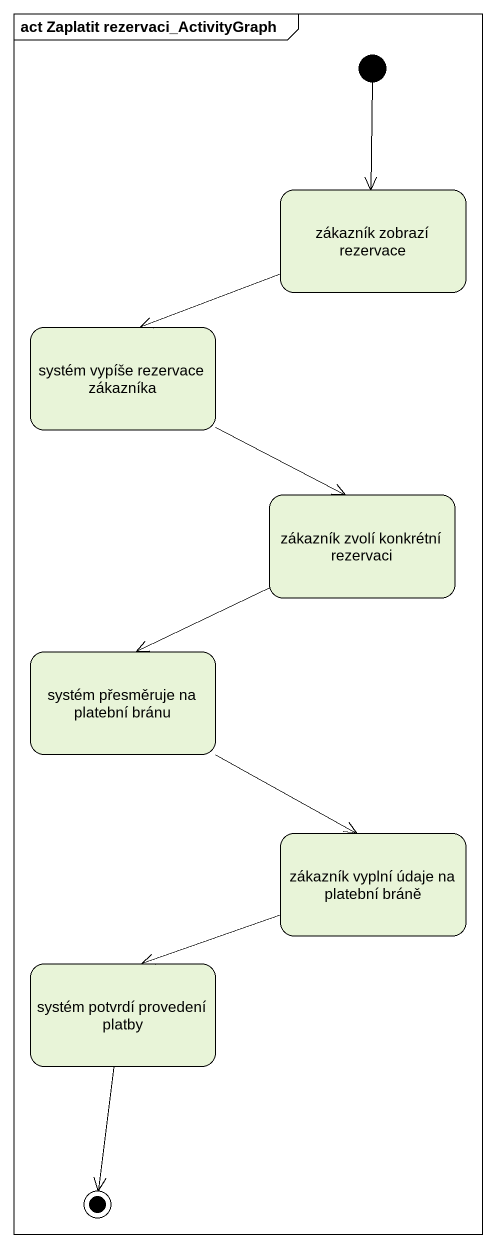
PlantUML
@startuml
mainframe act Zaplatit rezervaci_ActivityGraph
hide empty description
state "zákazník zobrazí rezervace" as zákazník_zobrazí_rezervace
state "systém vypíše rezervace zákazníka" as systém_vypíše_rezervace
state "zákazník zvolí konkrétní rezervaci" as zákazník_zvolí_konkrétní
state "systém přesměruje na platební bránu" as systém_přesměruje_na
state "zákazník vyplní údaje na platební bráně" as zákazník_vyplní_údaje_na
state "systém potvrdí provedení platby" as systém_potvrdí_provedení
[*] --> zákazník_zobrazí_rezervace
zákazník_zobrazí_rezervace -left-> systém_vypíše_rezervace
systém_vypíše_rezervace --> zákazník_zvolí_konkrétní
zákazník_zvolí_konkrétní --> systém_přesměruje_na
systém_přesměruje_na --> zákazník_vyplní_údaje_na
zákazník_vyplní_údaje_na -left-> systém_potvrdí_provedení
systém_potvrdí_provedení --> [*]
@enduml
